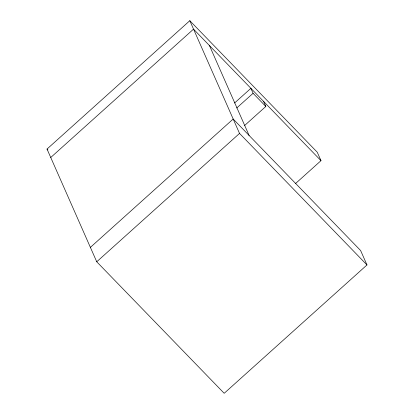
<?xml version="1.0" encoding="UTF-8"?>
<svg xmlns="http://www.w3.org/2000/svg" width="414" height="414" viewBox="0 0 414 414"><rect width="100%" height="100%" fill="white"/><g stroke="black" fill="none" stroke-linecap="round" stroke-linejoin="round"><path stroke-width="0.62" d="M90.381 247.375L233.18 119.02L360.63 250.542L366.98 264.944L224.186 393.3L96.736 261.777L47.02 149.056L189.814 20.7L317.264 152.223L320.99 160.663L295.575 183.511M50.741 157.496L193.54 29.14L320.99 160.663M234.588 102.982L250.889 88.327L253.083 93.295L265.824 106.445L244.669 125.463M236.736 107.987L253.083 93.295M96.736 261.777L239.53 133.417L189.814 20.7M239.53 133.417L366.98 264.944M47.02 149.056L47.915 149.982M263.635 101.482L265.824 106.445M209.468 45.581L249.109 135.461"/></g></svg>
